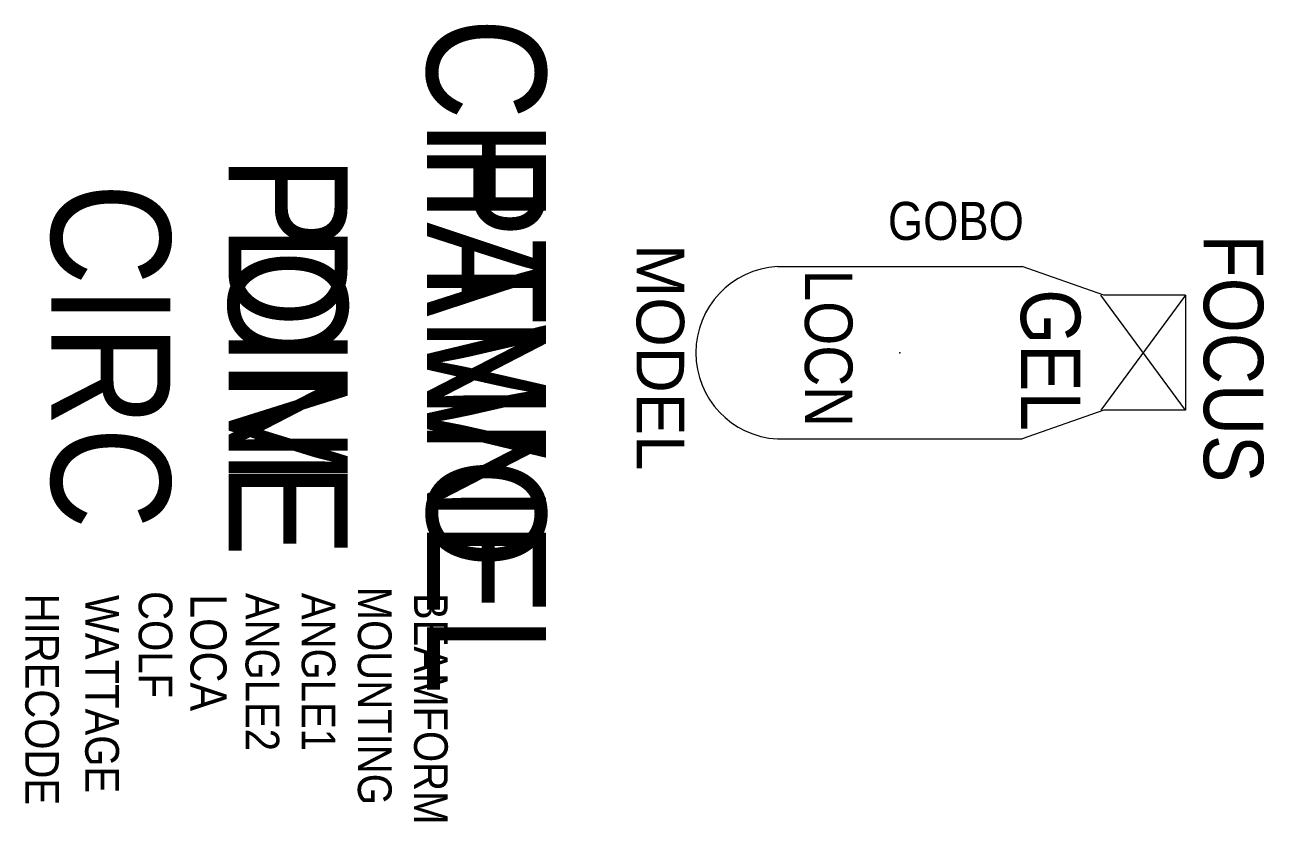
# Model space of a CAD drawing. Extents: x 1948 to 2989, y -652 to 18.
import ezdxf
from ezdxf.enums import TextEntityAlignment as Align

# ---------------------------------------------------------------- set-up
doc = ezdxf.new("R2010")
doc.units = 0
doc.header["$MEASUREMENT"] = 0
for name, color, linetype in [('CHANNEL', 3, 'CONTINUOUS'), ('CIRC', 6, 'CONTINUOUS'), ('DIMMER', 4, 'CONTINUOUS'), ('FOCUS', 2, 'CONTINUOUS'), ('GEL', 1, 'CONTINUOUS'), ('LANTERNS', 4, 'CONTINUOUS'), ('LOCATION', 7, 'CONTINUOUS'), ('MODEL', 6, 'CONTINUOUS'), ('PATCH', 5, 'CONTINUOUS'), ('PATCH2', 5, 'CONTINUOUS'), ('TEMPLATE', 150, 'CONTINUOUS')]:
    doc.layers.add(name, color=color, linetype=linetype)

msp = doc.modelspace()

# ---------------------------------------------------------------- linework, layer by layer
at = {"layer": 'TEMPLATE', "color": 7, "linetype": 'CONTINUOUS'}
for p, q in [((2580.4, -185.6), (2786.2, -185.6)), ((2854.7, -209.7), (2786.2, -185.6)), ((2923.3, -306.2), (2852.2, -209.7)), ((2923.3, -209.7), (2852.2, -306.2)), ((2923.3, -209.7), (2854.7, -209.7)), ((2923.3, -209.7), (2923.3, -306.2)), ((2854.7, -306.2), (2786.2, -330.4)), ((2923.3, -306.2), (2854.7, -306.2)), ((2580.4, -330.4), (2786.2, -330.4))]:
    msp.add_line(p, q, dxfattribs=at)
msp.add_arc((2584.3, -258), 72.5, 93.0956, 266.9044, dxfattribs=at)
msp.add_point((2683.3, -258), dxfattribs=at)

# ---------------------------------------------------------------- texts
at = {"layer": 'CHANNEL', "width": 0.89}
msp.add_attdef('CHANNEL', text='', height=100, rotation=270, dxfattribs=at).set_placement((2285.9, -260.7), align=Align.CENTER)
at = {"layer": 'CIRC', "width": 0.89}
msp.add_attdef('CIRC', text='', height=100, rotation=270, dxfattribs=at).set_placement((1970.3, -260.7), align=Align.CENTER)
at = {"layer": 'DIMMER', "width": 0.89}
msp.add_attdef('DIM', text='', height=100, rotation=270, dxfattribs=at).set_placement((2119.2, -259.8), align=Align.CENTER)
at = {"layer": 'FOCUS', "color": 30, "width": 0.89}
msp.add_attdef('FOCUS', text='', height=50, rotation=270, dxfattribs=at).set_placement((2938.7, -262.7), align=Align.CENTER)
at = {"layer": 'GEL', "width": 0.89}
msp.add_attdef('GOBO', text='', height=32, dxfattribs=at).set_placement((2730.4, -163.2), align=Align.CENTER)
msp.add_attdef('GEL', text='', height=50, rotation=270, dxfattribs=at).set_placement((2785, -264.1), align=Align.CENTER)
at = {"layer": 'LANTERNS', "color": 0, "width": 0.89, "flags": 1}
for tag, p, s, height in [('MOUNTING', (2227.9, -454.6), 'STANDARD HOOK CLAMP', 28.305), ('HIRECODE', (1948.4, -460.4), '', 28.3), ('WATTAGE', (1998.8, -461.6, 0), '500', 28.3), ('COLF', (2043.7, -458.3), 'N', 28.3), ('LOCA', (2087.2, -460.9), '', 30.3), ('ANGLE2', (2133.5, -459.8), '23', 28.3), ('ANGLE1', (2180.7, -459.8), '23', 28.3), ('BEAMFORM', (2275.1, -459.8), 'C', 28.3)]:
    msp.add_attdef(tag, p, s, height=height, rotation=270, dxfattribs=at)
at = {"layer": 'LOCATION', "width": 0.89}
msp.add_attdef('LOCN', text='', height=40, rotation=270, dxfattribs=at).set_placement((2603.5, -254.3), align=Align.CENTER)
at = {"layer": 'MODEL'}
msp.add_attdef('MODEL', text='3.5Q-10', height=40, rotation=270, dxfattribs=at).set_placement((2462.1, -261.9), align=Align.CENTER)
at = {"layer": 'PATCH', "width": 0.89}
msp.add_attdef('PONE', text='', height=100, rotation=270, dxfattribs=at).set_placement((2119.2, -260.7), align=Align.CENTER)
at = {"layer": 'PATCH2', "width": 0.89}
msp.add_attdef('PTWO', text='', height=100, rotation=270, dxfattribs=at).set_placement((2285.9, -260.7), align=Align.CENTER)

doc.saveas('drawing.dxf')
